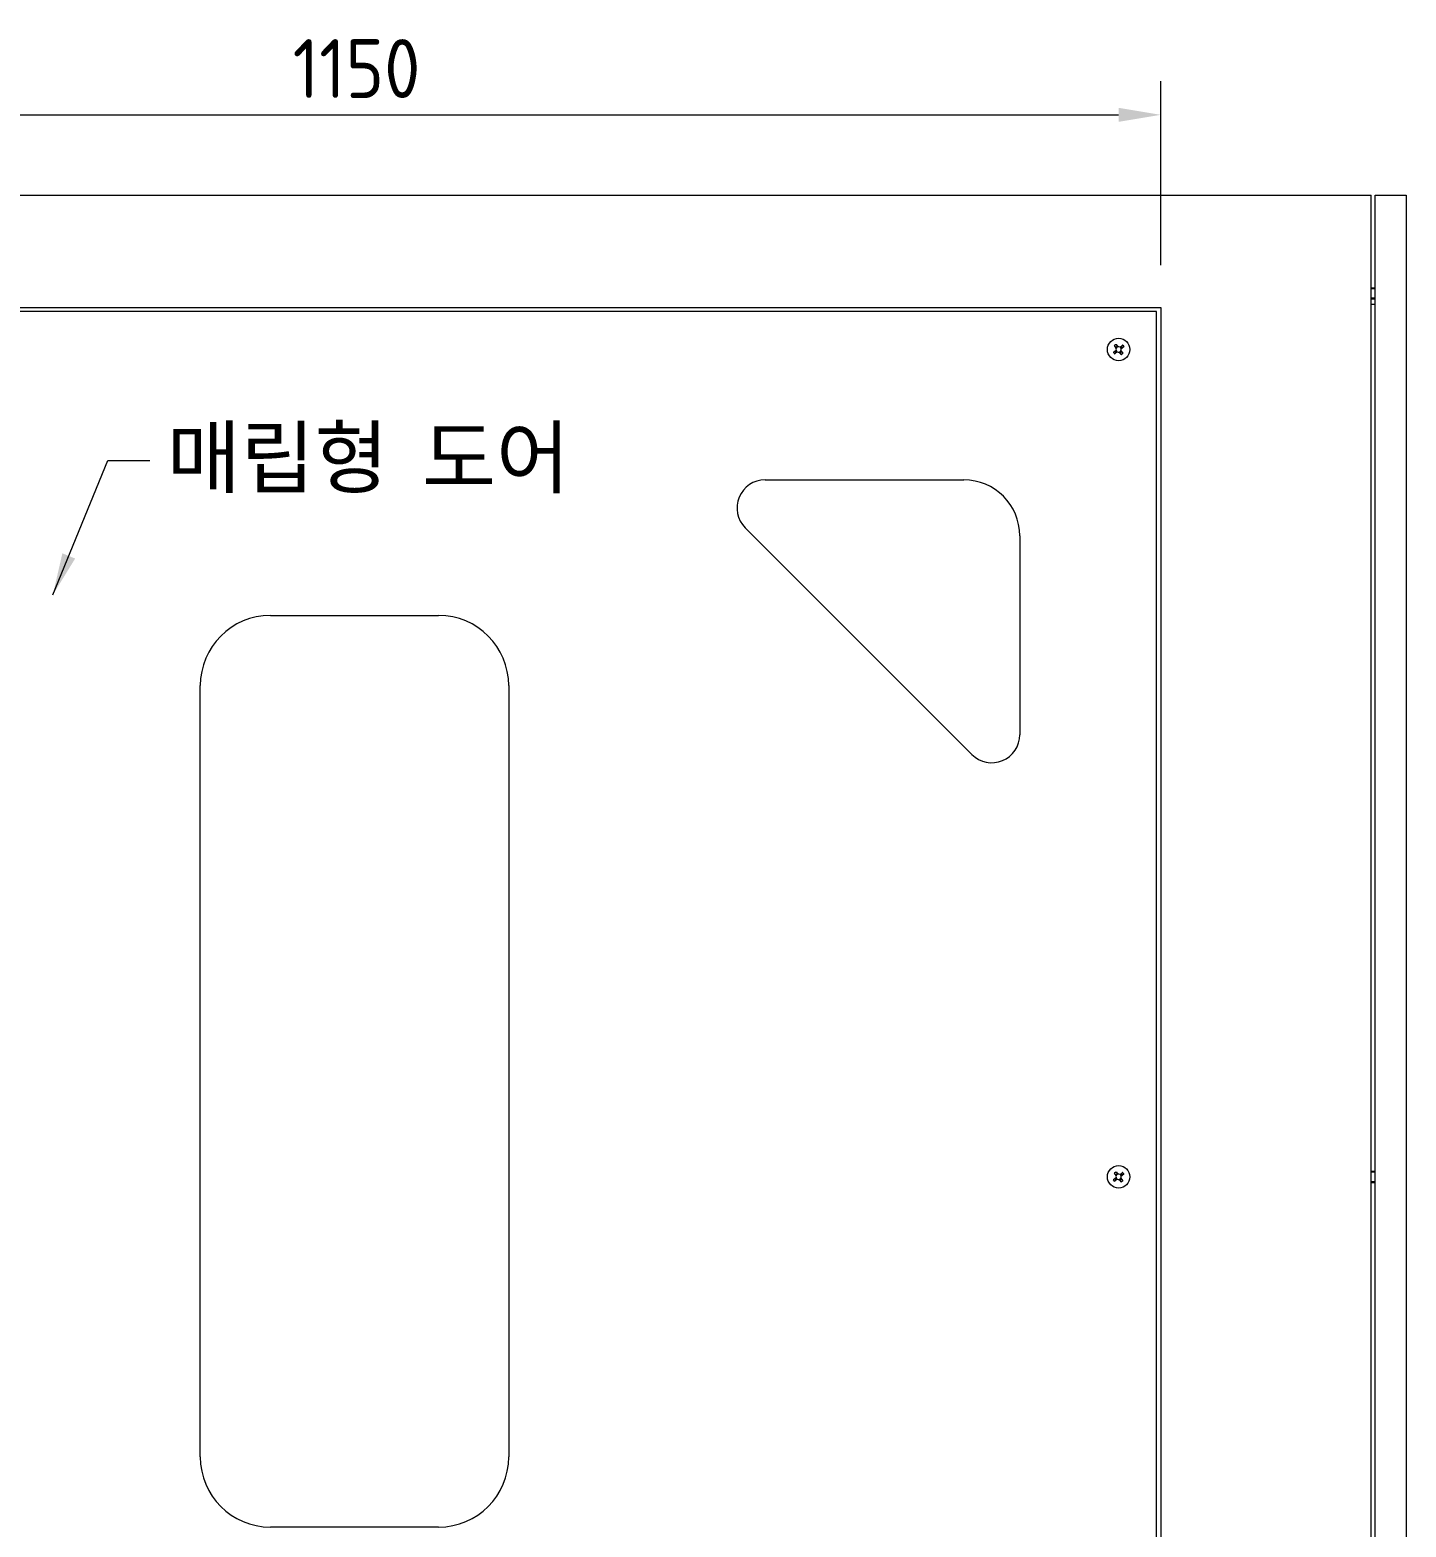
# Model space of a CAD drawing. Header units: millimetres. Extents: x 0 to 10092, y 0 to 7128.
# Drawn here: x 5886 to 6867, y 3082 to 4149 of the extents above; entities that cross this region are included whole.
import ezdxf

# ---------------------------------------------------------------- set-up
doc = ezdxf.new("R2010")
doc.units = ezdxf.units.MM
doc.header["$LTSCALE"] = 12
for name, color, linetype, lineweight, true_color in [('가시적인 것(ISO)', 3, 'Continuous', 5, 0x00ff00), ('가시적인 좁은 것(ISO)', 3, 'Continuous', 5, 0x00ff00), ('기호(ISO)', 5, 'Continuous', 5, 0x0000ff), ('치수(ISO)', 2, 'Continuous', 5, 0xffff00)]:
    doc.layers.add(name, color=color, linetype=linetype, lineweight=lineweight, true_color=true_color)
doc.styles.add('치수 텍스트_PSTEK_POSCO', font='isocp.shx')
doc.dimstyles.new('치수_PSTEK_POSCO', dxfattribs={"dimscale": 12, "dimtxt": 3.5, "dimasz": 2.5, "dimexe": 2, "dimexo": 2.5, "dimgap": 1, "dimtad": 1, "dimrnd": 1e-08, "dimdsep": 46, "dimtxsty": '치수 텍스트_PSTEK_POSCO', "dimcen": 0.09, "dimdle": 10, "dimclrd": 7, "dimclre": 7, "dimclrt": 2, "dimadec": 1, "dimazin": 2, "dimtfac": 1, "dimtmove": 0, "dimatfit": 3, "dimfxl": 1, "dimtolj": 1, "dimlwd": -1, "dimlwe": -1, "dimarcsym": 0})
doc.dimstyles.new('치수_PSTEK_POSCO$7', dxfattribs={"dimscale": 12, "dimtxt": 3.5, "dimasz": 2.5, "dimexe": 2, "dimexo": 2.5, "dimgap": 1, "dimtad": 1, "dimrnd": 1e-08, "dimdsep": 46, "dimtxsty": '치수 텍스트_PSTEK_POSCO', "dimcen": 0.09, "dimdle": 10, "dimclrd": 7, "dimclre": 7, "dimclrt": 2, "dimadec": 1, "dimazin": 2, "dimtfac": 1, "dimtmove": 0, "dimatfit": 3, "dimfxl": 1, "dimtolj": 1, "dimlwd": -1, "dimlwe": -1, "dimarcsym": 0})

# ---------------------------------------------------------------- blocks, each defined once
blk = doc.blocks.new('*D42')
at = {"layer": 'Defpoints', "color": 0, "transparency": 16777216}
for p in [(6692.1, 4088.5), (5542.1, 3951.2), (6692.1, 3951.2)]:
    blk.add_point(p, dxfattribs=at)
at = {"layer": '치수(ISO)', "color": 7, "transparency": 16777216}
for p, q in [((5542.1, 3981.2), (5542.1, 4112.5)), ((6692.1, 3981.2), (6692.1, 4112.5)), ((5572.1, 4088.5), (6662.1, 4088.5))]:
    blk.add_line(p, q, dxfattribs=at)
for points in [[(5572.1, 4093.5), (5572.1, 4083.5), (5542.1, 4088.5)], [(6662.1, 4093.5), (6662.1, 4083.5), (6692.1, 4088.5)]]:
    blk.add_solid(points, dxfattribs=at)
at = {"layer": '치수(ISO)', "color": 2, "transparency": 16777216, "insert": (6073, 4121.5), "char_height": 42, "attachment_point": 4, "style": '치수 텍스트_PSTEK_POSCO'}
blk.add_mtext('\\A1;1150', dxfattribs=at)

msp = doc.modelspace()

# ---------------------------------------------------------------- linework, layer by layer
at = {"layer": '가시적인 것(ISO)'}
for p, q in [((5392.103, 4031.209), (6842.103, 4031.209)), ((6842.103, 2631.209), (6842.103, 4031.209)), ((6845.103, 2541.209), (6845.103, 4031.209)), ((6845.103, 4031.209), (6867.103, 4031.209)), ((6867.103, 4031.209), (6867.103, 2541.209)), ((6842.103, 3965.209), (6845.103, 3965.209)), ((5542.103, 3951.209), (6692.103, 3951.209)), ((6692.103, 3951.209), (6692.103, 2711.209)), ((6842.103, 3957.209), (6845.103, 3957.209)), ((6842.103, 3953.509), (6845.103, 3953.509)), ((6689.103, 3948.209), (5545.103, 3948.209)), ((6689.103, 2714.209), (6689.103, 3948.209)), ((6659.163, 3918.226), (6658.47, 3919.125)), ((6658.496, 3919.324), (6660.249, 3920.676)), ((6660.445, 3922.197), (6659.094, 3923.95)), ((6659.12, 3924.149), (6660.019, 3924.843)), ((6661.116, 3919.551), (6659.363, 3918.2)), ((6660.556, 3919.138), (6659.707, 3920.24)), ((6660.032, 3922.756), (6661.134, 3923.606)), ((6660.219, 3924.817), (6661.57, 3923.064)), ((6663.988, 3917.601), (6662.637, 3919.354)), ((6664.175, 3919.662), (6663.073, 3918.812)), ((6663.091, 3922.867), (6664.844, 3924.219)), ((6663.651, 3923.281), (6664.5, 3922.178)), ((6663.761, 3920.221), (6665.113, 3918.468)), ((6665.711, 3923.094), (6663.958, 3921.743)), ((6665.087, 3918.269), (6664.187, 3917.576)), ((6665.043, 3924.193), (6665.737, 3923.293)), ((6409.888, 3828.209), (6551.603, 3828.209)), ((6557.461, 3632.351), (6395.746, 3794.067)), ((6591.603, 3788.209), (6591.603, 3646.493)), ((6057.103, 3731.509), (6177.103, 3731.509)), ((6007.103, 3131.509), (6007.103, 3681.509)), ((6227.103, 3681.509), (6227.103, 3131.509)), ((6660.445, 3332.197), (6659.094, 3333.95)), ((6659.12, 3334.149), (6660.019, 3334.843)), ((6660.032, 3332.756), (6661.134, 3333.606)), ((6660.219, 3334.817), (6661.57, 3333.064)), ((6663.091, 3332.867), (6664.844, 3334.219)), ((6663.651, 3333.281), (6664.5, 3332.178)), ((6665.711, 3333.094), (6663.958, 3331.743)), ((6665.043, 3334.193), (6665.737, 3333.293)), ((6842.103, 3335.209), (6845.103, 3335.209)), ((6659.163, 3328.226), (6658.47, 3329.125)), ((6658.496, 3329.324), (6660.249, 3330.676)), ((6661.116, 3329.551), (6659.363, 3328.2)), ((6660.556, 3329.138), (6659.707, 3330.24)), ((6663.988, 3327.601), (6662.637, 3329.354)), ((6664.175, 3329.662), (6663.073, 3328.812)), ((6663.761, 3330.221), (6665.113, 3328.468)), ((6665.087, 3328.269), (6664.187, 3327.576)), ((6842.103, 3327.209), (6845.103, 3327.209)), ((6177.103, 3081.509), (6057.103, 3081.509))]:
    msp.add_line(p, q, dxfattribs=at)
for centre in [(6662.103, 3921.209), (6662.103, 3921.209), (6662.103, 3331.209), (6662.103, 3331.209)]:
    msp.add_circle(centre, 8, dxfattribs=at)
for centre, radius, start, end in [((6658.582, 3919.212), 0.142, 127.628657, 217.628657), ((6659.207, 3924.037), 0.142, 127.628657, 217.628657), ((6659.276, 3918.312), 0.142, 217.628657, 307.628657), ((6659.718, 3920.249), 0.0142, 127.628657, 217.628657), ((6660.106, 3924.73), 0.142, 37.628657, 127.628657), ((6660.041, 3922.745), 0.0142, 127.628657, 217.628657), ((6662.103, 3921.209), 1.93, 149.213318, 196.043995), ((6662.103, 3921.209), 1.93, 196.043995, 239.21332), ((6662.103, 3921.209), 1.93, 106.043995, 149.213318), ((6660.567, 3919.147), 0.0142, 217.628657, 307.628657), ((6662.103, 3921.209), 1.93, 239.213318, 286.043995), ((6661.143, 3923.595), 0.0142, 37.628657, 127.628657), ((6662.103, 3921.209), 1.93, 59.213318, 106.043995), ((6662.103, 3921.209), 1.93, 286.043993, 329.213318), ((6663.064, 3918.824), 0.0142, 217.628657, 307.628657), ((6662.103, 3921.209), 1.93, 16.043995, 59.213318), ((6663.639, 3923.272), 0.0142, 37.628657, 127.628657), ((6662.103, 3921.209), 1.93, 329.213318, 16.043995), ((6664.166, 3919.673), 0.0142, 307.628657, 37.628657), ((6664.489, 3922.17), 0.0142, 307.628657, 37.628657), ((6664.931, 3924.106), 0.142, 37.628657, 127.628657), ((6665, 3918.382), 0.142, 307.628657, 37.628657), ((6665.624, 3923.206), 0.142, 307.628657, 37.628657), ((6664.101, 3917.688), 0.142, 217.628657, 307.628657), ((6409.888, 3808.209), 20, 90, 225), ((6551.603, 3788.209), 40, 0, 90), ((6057.103, 3681.509), 50, 90, 180), ((6177.103, 3681.509), 50, 0, 90), ((6571.603, 3646.493), 20, 225, 0), ((6659.207, 3334.037), 0.142, 127.628657, 217.628657), ((6660.106, 3334.73), 0.142, 37.628657, 127.628657), ((6660.041, 3332.745), 0.0142, 127.628657, 217.628657), ((6662.103, 3331.209), 1.93, 149.213318, 196.043995), ((6662.103, 3331.209), 1.93, 106.043995, 149.213318), ((6661.143, 3333.595), 0.0142, 37.628657, 127.628657), ((6662.103, 3331.209), 1.93, 59.213318, 106.043995), ((6662.103, 3331.209), 1.93, 16.043995, 59.213318), ((6663.639, 3333.272), 0.0142, 37.628657, 127.628657), ((6662.103, 3331.209), 1.93, 329.213318, 16.043995), ((6664.489, 3332.17), 0.0142, 307.628657, 37.628657), ((6664.931, 3334.106), 0.142, 37.628657, 127.628657), ((6665.624, 3333.206), 0.142, 307.628657, 37.628657), ((6658.582, 3329.212), 0.142, 127.628657, 217.628657), ((6659.276, 3328.312), 0.142, 217.628657, 307.628657), ((6659.718, 3330.249), 0.0142, 127.628657, 217.628657), ((6662.103, 3331.209), 1.93, 196.043995, 239.21332), ((6660.567, 3329.147), 0.0142, 217.628657, 307.628657), ((6662.103, 3331.209), 1.93, 239.213318, 286.043995), ((6662.103, 3331.209), 1.93, 286.043993, 329.213318), ((6663.064, 3328.824), 0.0142, 217.628657, 307.628657), ((6664.101, 3327.688), 0.142, 217.628657, 307.628657), ((6664.166, 3329.673), 0.0142, 307.628657, 37.628657), ((6665, 3328.382), 0.142, 307.628657, 37.628657), ((6057.103, 3131.509), 50, 180, 270), ((6177.103, 3131.509), 50, 270, 0)]:
    msp.add_arc(centre, radius, start, end, dxfattribs=at)
at = {"layer": '가시적인 좁은 것(ISO)'}
for p, q in [((6845.103, 3964.465), (6842.103, 3964.465)), ((6842.103, 3957.953), (6845.103, 3957.953)), ((6845.103, 3334.465), (6842.103, 3334.465)), ((6842.103, 3327.953), (6845.103, 3327.953))]:
    msp.add_line(p, q, dxfattribs=at)

# ---------------------------------------------------------------- texts
at = {"layer": '기호(ISO)', "color": 2, "true_color": 0xffff00, "insert": (5983.171, 3841.947), "char_height": 42, "width": 342.80808, "attachment_point": 4, "style": '치수 텍스트_PSTEK_POSCO'}
msp.add_mtext('{\\fISOCP|b0|i0;\\H42.0000;매립형 도어}', dxfattribs=at)

# ---------------------------------------------------------------- dimensions: what is measured, and where the dimension line sits
at = {"layer": '치수(ISO)', "color": 7}
dim = msp.add_linear_dim(base=(6692.103, 4088.473), p1=(5542.103, 3951.209), p2=(6692.103, 3951.209), angle=180, dimstyle='치수_PSTEK_POSCO', override={"dimdec": 2, "dimtp": 0, "dimtm": 0, "dimtdec": 2, "dimtofl": 0, "dimatfit": 1}, dxfattribs=at)
dim.commit()
dim.dimension.update_dxf_attribs({"geometry": '*D42', "text_midpoint": (6117.103, 4088.473), "dimtype": 160})

# ---------------------------------------------------------------- leaders
at = {"layer": '기호(ISO)', "color": 7, "annotation_type": 0, "has_hookline": 1, "hookline_direction": 0, "text_width": 286.612}
msp.add_leader([(5901.929, 3746.22), (5941.171, 3841.947), (5971.171, 3841.947)], dimstyle='치수_PSTEK_POSCO$7', override={"dimtad": 0}, dxfattribs=at)

doc.saveas('drawing.dxf')
